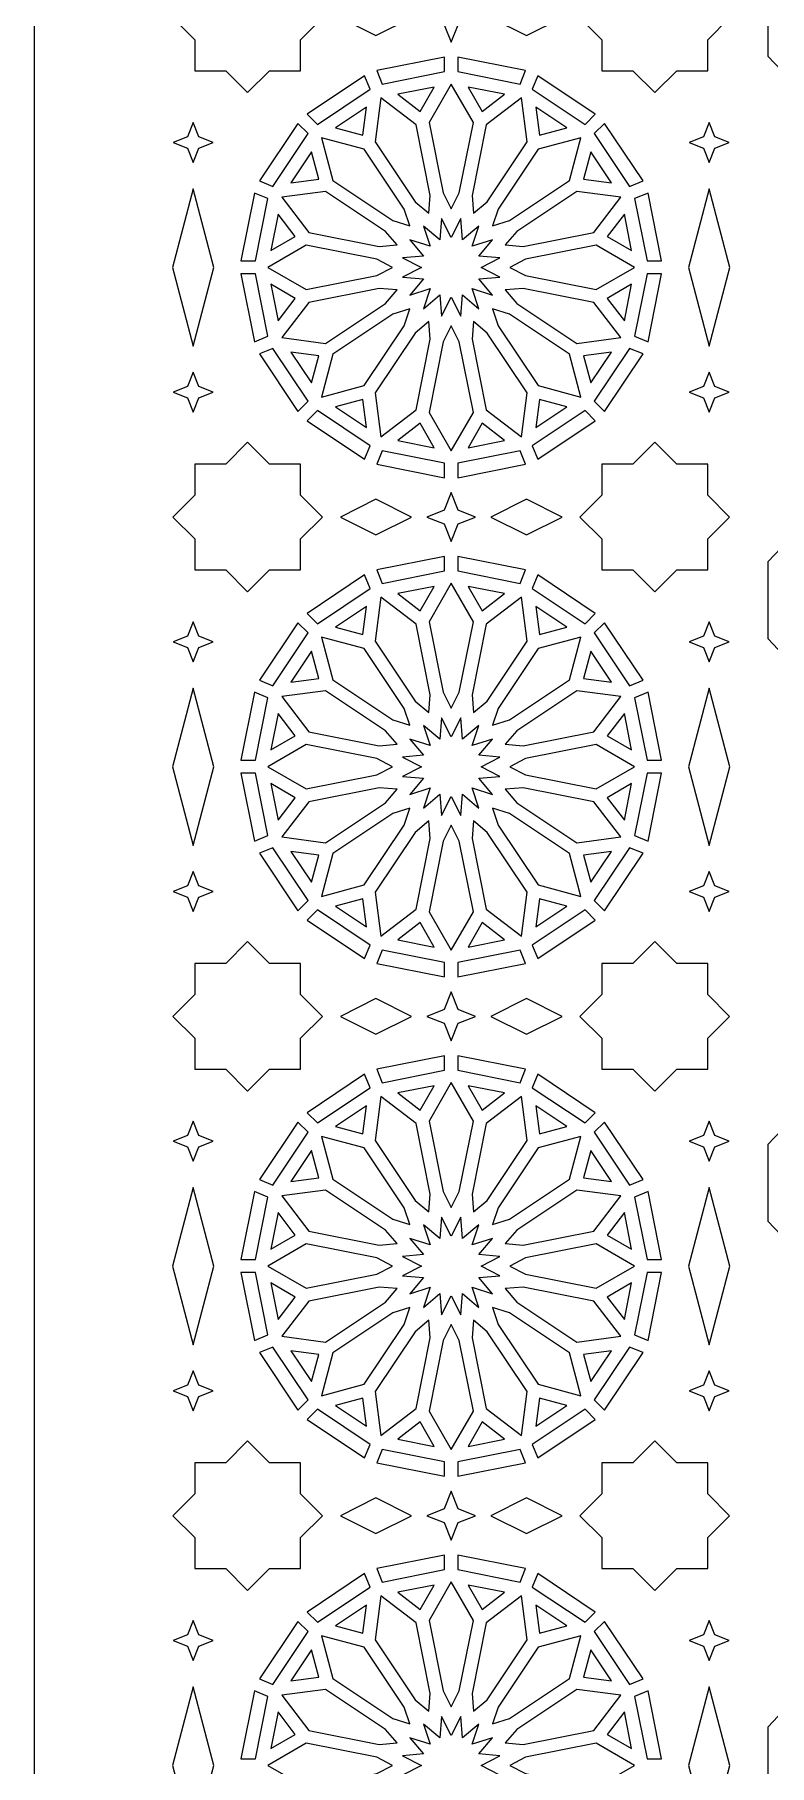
# Model space of a CAD drawing. Header units: millimetres. Extents: x 5 to 1055, y 1035 to 2435.
# Drawn here: x 5 to 181.5, y 1734.9 to 2150.9 of the extents above; entities that cross this region are included whole.
import ezdxf

# ---------------------------------------------------------------- set-up
doc = ezdxf.new("R2010")
doc.units = ezdxf.units.MM
doc.layers.add('CUT', color=1, linetype='CONTINUOUS')

msp = doc.modelspace()

# ---------------------------------------------------------------- linework, layer by layer
at = {"layer": 'CUT'}
for points in [[(1055.15, 2435), (1055.15, 1034.85), (5, 1034.85), (5, 2435)], [(56.165, 2136.941), (61.432, 2142.208), (68.882, 2142.208), (68.882, 2149.658), (74.149, 2154.925), (68.882, 2160.192), (68.882, 2167.642), (61.432, 2167.642), (56.165, 2172.909), (50.898, 2167.642), (43.448, 2167.642), (43.448, 2160.192), (38.181, 2154.925), (43.448, 2149.658), (43.448, 2142.208), (50.898, 2142.208)], [(153.985, 2136.941), (159.252, 2142.208), (166.702, 2142.208), (166.702, 2149.658), (171.969, 2154.925), (166.702, 2160.192), (166.702, 2167.642), (159.252, 2167.642), (153.985, 2172.909), (148.718, 2167.642), (141.268, 2167.642), (141.268, 2160.192), (136.001, 2154.925), (141.268, 2149.658), (141.268, 2142.208), (148.718, 2142.208)], [(181.15, 2145.704), (186.026, 2140.558), (185.793, 2149.207), (194.442, 2148.974), (188.161, 2154.925), (194.442, 2160.876), (185.793, 2160.643), (186.026, 2169.292), (181.15, 2164.146)], [(86.985, 2159.196), (78.443, 2154.925), (86.985, 2150.654), (95.527, 2154.925)], [(105.075, 2149.049), (106.737, 2153.263), (110.951, 2154.925), (106.737, 2156.587), (105.075, 2160.801), (103.413, 2156.587), (99.199, 2154.925), (103.413, 2153.263)], [(123.165, 2159.196), (114.623, 2154.925), (123.165, 2150.654), (131.707, 2154.925)], [(88.526, 2138.996), (103.5, 2141.974), (103.5, 2145.456), (87.193, 2142.211)], [(106.65, 2141.974), (121.624, 2138.996), (122.957, 2142.211), (106.65, 2145.456)], [(72.921, 2129.308), (85.615, 2137.79), (84.283, 2141.006), (70.459, 2131.769)], [(97.622, 2132.394), (101.013, 2138.268), (92.241, 2136.523)], [(105.075, 2109.001), (107.026, 2112.811), (110.402, 2129.776), (105.075, 2139.002), (99.748, 2129.776), (103.124, 2112.811)], [(112.528, 2132.394), (117.909, 2136.523), (109.137, 2138.268)], [(139.691, 2131.769), (125.867, 2141.006), (124.535, 2137.79), (137.229, 2129.308)], [(99.688, 2107.93), (100.033, 2112.197), (96.659, 2129.162), (88.207, 2135.646), (86.817, 2125.085), (96.427, 2110.702)], [(110.462, 2107.93), (113.723, 2110.702), (123.333, 2125.085), (121.943, 2135.646), (113.491, 2129.162), (110.117, 2112.197)], [(43.1, 2120.104), (44.463, 2123.562), (47.921, 2124.925), (44.463, 2126.288), (43.1, 2129.746), (41.737, 2126.288), (38.279, 2124.925), (41.737, 2123.562)], [(77.299, 2128.445), (83.851, 2126.689), (84.736, 2133.415)], [(126.299, 2126.689), (132.851, 2128.445), (125.414, 2133.415)], [(167.05, 2120.104), (168.413, 2123.562), (171.871, 2124.925), (168.413, 2126.288), (167.05, 2129.746), (165.687, 2126.288), (162.229, 2124.925), (165.687, 2123.562)], [(62.21, 2114.385), (70.692, 2127.079), (68.231, 2129.541), (58.994, 2115.717)], [(95.122, 2104.878), (93.808, 2108.953), (84.198, 2123.335), (73.908, 2126.092), (76.665, 2115.802), (91.047, 2106.192)], [(115.028, 2104.878), (119.103, 2106.192), (133.485, 2115.802), (136.242, 2126.092), (125.952, 2123.335), (116.342, 2108.953)], [(151.156, 2115.717), (141.919, 2129.541), (139.458, 2127.079), (147.94, 2114.385)], [(66.585, 2115.264), (73.311, 2116.149), (71.555, 2122.701)], [(136.839, 2116.149), (143.565, 2115.264), (138.595, 2122.701)], [(48.047, 2094.925), (43.1, 2113.829), (38.153, 2094.925), (43.1, 2076.021)], [(92.07, 2100.312), (89.298, 2103.573), (74.915, 2113.183), (64.354, 2111.793), (70.838, 2103.341), (87.803, 2099.967)], [(118.08, 2100.312), (122.347, 2099.967), (139.312, 2103.341), (145.796, 2111.793), (135.235, 2113.183), (120.852, 2103.573)], [(171.997, 2094.925), (167.05, 2113.829), (162.103, 2094.925), (167.05, 2076.021)], [(58.026, 2096.5), (61.004, 2111.474), (57.789, 2112.807), (54.544, 2096.5)], [(155.606, 2096.5), (152.361, 2112.807), (149.146, 2111.474), (152.124, 2096.5)], [(61.732, 2098.987), (67.606, 2102.378), (63.477, 2107.759)], [(107.406, 2083.208), (107.818, 2088.303), (111.713, 2084.992), (110.144, 2089.856), (115.008, 2088.287), (111.697, 2092.182), (116.792, 2092.594), (112.242, 2094.925), (116.792, 2097.256), (111.697, 2097.668), (115.008, 2101.563), (110.144, 2099.994), (111.713, 2104.858), (107.818, 2101.547), (107.406, 2106.642), (105.075, 2102.092), (102.744, 2106.642), (102.332, 2101.547), (98.437, 2104.858), (100.006, 2099.994), (95.142, 2101.563), (98.453, 2097.668), (93.358, 2097.256), (97.908, 2094.925), (93.358, 2092.594), (98.453, 2092.182), (95.142, 2088.287), (100.006, 2089.856), (98.437, 2084.992), (102.332, 2088.303), (102.744, 2083.208), (105.075, 2087.758)], [(142.544, 2102.378), (148.418, 2098.987), (146.673, 2107.759)], [(90.999, 2094.925), (87.189, 2096.876), (70.224, 2100.252), (60.998, 2094.925), (70.224, 2089.598), (87.189, 2092.974)], [(119.151, 2094.925), (122.961, 2092.974), (139.926, 2089.598), (149.152, 2094.925), (139.926, 2100.252), (122.961, 2096.876)], [(61.004, 2078.376), (58.026, 2093.35), (54.544, 2093.35), (57.789, 2077.043)], [(152.361, 2077.043), (155.606, 2093.35), (152.124, 2093.35), (149.146, 2078.376)], [(63.477, 2082.091), (67.606, 2087.472), (61.732, 2090.863)], [(92.07, 2089.538), (87.803, 2089.883), (70.838, 2086.509), (64.354, 2078.057), (74.915, 2076.667), (89.298, 2086.277)], [(120.852, 2086.277), (135.235, 2076.667), (145.796, 2078.057), (139.312, 2086.509), (122.347, 2089.883), (118.08, 2089.538)], [(148.418, 2090.863), (142.544, 2087.472), (146.673, 2082.091)], [(95.122, 2084.972), (91.047, 2083.658), (76.665, 2074.048), (73.908, 2063.758), (84.198, 2066.515), (93.808, 2080.897)], [(115.028, 2084.972), (116.342, 2080.897), (125.952, 2066.515), (136.242, 2063.758), (133.485, 2074.048), (119.103, 2083.658)], [(99.688, 2081.92), (96.427, 2079.148), (86.817, 2064.765), (88.207, 2054.204), (96.659, 2060.688), (100.033, 2077.653)], [(105.075, 2080.849), (103.124, 2077.039), (99.748, 2060.074), (105.075, 2050.848), (110.402, 2060.074), (107.026, 2077.039)], [(110.462, 2081.92), (110.117, 2077.653), (113.491, 2060.688), (121.943, 2054.204), (123.333, 2064.765), (113.723, 2079.148)], [(58.994, 2074.133), (68.231, 2060.309), (70.692, 2062.771), (62.21, 2075.465)], [(71.555, 2067.149), (73.311, 2073.701), (66.585, 2074.586)], [(143.565, 2074.586), (136.839, 2073.701), (138.595, 2067.149)], [(141.919, 2060.309), (151.156, 2074.133), (147.94, 2075.465), (139.458, 2062.771)], [(43.1, 2060.104), (44.463, 2063.562), (47.921, 2064.925), (44.463, 2066.288), (43.1, 2069.746), (41.737, 2066.288), (38.279, 2064.925), (41.737, 2063.562)], [(167.05, 2060.104), (168.413, 2063.562), (171.871, 2064.925), (168.413, 2066.288), (167.05, 2069.746), (165.687, 2066.288), (162.229, 2064.925), (165.687, 2063.562)], [(84.736, 2056.435), (83.851, 2063.161), (77.299, 2061.405)], [(132.851, 2061.405), (126.299, 2063.161), (125.414, 2056.435)], [(70.459, 2058.081), (84.283, 2048.844), (85.615, 2052.06), (72.921, 2060.542)], [(125.867, 2048.844), (139.691, 2058.081), (137.229, 2060.542), (124.535, 2052.06)], [(101.013, 2051.582), (97.622, 2057.456), (92.241, 2053.327)], [(117.909, 2053.327), (112.528, 2057.456), (109.137, 2051.582)], [(56.165, 2016.941), (61.432, 2022.208), (68.882, 2022.208), (68.882, 2029.658), (74.149, 2034.925), (68.882, 2040.192), (68.882, 2047.642), (61.432, 2047.642), (56.165, 2052.909), (50.898, 2047.642), (43.448, 2047.642), (43.448, 2040.192), (38.181, 2034.925), (43.448, 2029.658), (43.448, 2022.208), (50.898, 2022.208)], [(87.193, 2047.639), (103.5, 2044.394), (103.5, 2047.876), (88.526, 2050.854)], [(106.65, 2044.394), (122.957, 2047.639), (121.624, 2050.854), (106.65, 2047.876)], [(153.985, 2016.941), (159.252, 2022.208), (166.702, 2022.208), (166.702, 2029.658), (171.969, 2034.925), (166.702, 2040.192), (166.702, 2047.642), (159.252, 2047.642), (153.985, 2052.909), (148.718, 2047.642), (141.268, 2047.642), (141.268, 2040.192), (136.001, 2034.925), (141.268, 2029.658), (141.268, 2022.208), (148.718, 2022.208)], [(86.985, 2039.196), (78.443, 2034.925), (86.985, 2030.654), (95.527, 2034.925)], [(105.075, 2029.049), (106.737, 2033.263), (110.951, 2034.925), (106.737, 2036.587), (105.075, 2040.801), (103.413, 2036.587), (99.199, 2034.925), (103.413, 2033.263)], [(123.165, 2039.196), (114.623, 2034.925), (123.165, 2030.654), (131.707, 2034.925)], [(181.15, 2005.704), (186.026, 2000.558), (185.793, 2009.207), (194.442, 2008.974), (188.161, 2014.925), (194.442, 2020.876), (185.793, 2020.643), (186.026, 2029.292), (181.15, 2024.146)], [(88.526, 2018.996), (103.5, 2021.974), (103.5, 2025.456), (87.193, 2022.211)], [(106.65, 2021.974), (121.624, 2018.996), (122.957, 2022.211), (106.65, 2025.456)], [(72.921, 2009.308), (85.615, 2017.79), (84.283, 2021.006), (70.459, 2011.769)], [(97.622, 2012.394), (101.013, 2018.268), (92.241, 2016.523)], [(105.075, 1989.001), (107.026, 1992.811), (110.402, 2009.776), (105.075, 2019.002), (99.748, 2009.776), (103.124, 1992.811)], [(112.528, 2012.394), (117.909, 2016.523), (109.137, 2018.268)], [(139.691, 2011.769), (125.867, 2021.006), (124.535, 2017.79), (137.229, 2009.308)], [(77.299, 2008.445), (83.851, 2006.689), (84.736, 2013.415)], [(99.688, 1987.93), (100.033, 1992.197), (96.659, 2009.162), (88.207, 2015.646), (86.817, 2005.085), (96.427, 1990.702)], [(110.462, 1987.93), (113.723, 1990.702), (123.333, 2005.085), (121.943, 2015.646), (113.491, 2009.162), (110.117, 1992.197)], [(126.299, 2006.689), (132.851, 2008.445), (125.414, 2013.415)], [(43.1, 2000.104), (44.463, 2003.562), (47.921, 2004.925), (44.463, 2006.288), (43.1, 2009.746), (41.737, 2006.288), (38.279, 2004.925), (41.737, 2003.562)], [(62.21, 1994.385), (70.692, 2007.079), (68.231, 2009.541), (58.994, 1995.717)], [(151.156, 1995.717), (141.919, 2009.541), (139.458, 2007.079), (147.94, 1994.385)], [(167.05, 2000.104), (168.413, 2003.562), (171.871, 2004.925), (168.413, 2006.288), (167.05, 2009.746), (165.687, 2006.288), (162.229, 2004.925), (165.687, 2003.562)], [(95.122, 1984.878), (93.808, 1988.953), (84.198, 2003.335), (73.908, 2006.092), (76.665, 1995.802), (91.047, 1986.192)], [(115.028, 1984.878), (119.103, 1986.192), (133.485, 1995.802), (136.242, 2006.092), (125.952, 2003.335), (116.342, 1988.953)], [(66.585, 1995.264), (73.311, 1996.149), (71.555, 2002.701)], [(136.839, 1996.149), (143.565, 1995.264), (138.595, 2002.701)], [(48.047, 1974.925), (43.1, 1993.829), (38.153, 1974.925), (43.1, 1956.021)], [(58.026, 1976.5), (61.004, 1991.474), (57.789, 1992.807), (54.544, 1976.5)], [(92.07, 1980.312), (89.298, 1983.573), (74.915, 1993.183), (64.354, 1991.793), (70.838, 1983.341), (87.803, 1979.967)], [(118.08, 1980.312), (122.347, 1979.967), (139.312, 1983.341), (145.796, 1991.793), (135.235, 1993.183), (120.852, 1983.573)], [(155.606, 1976.5), (152.361, 1992.807), (149.146, 1991.474), (152.124, 1976.5)], [(171.997, 1974.925), (167.05, 1993.829), (162.103, 1974.925), (167.05, 1956.021)], [(61.732, 1978.987), (67.606, 1982.378), (63.477, 1987.759)], [(107.406, 1963.208), (107.818, 1968.303), (111.713, 1964.992), (110.144, 1969.856), (115.008, 1968.287), (111.697, 1972.182), (116.792, 1972.594), (112.242, 1974.925), (116.792, 1977.256), (111.697, 1977.668), (115.008, 1981.563), (110.144, 1979.994), (111.713, 1984.858), (107.818, 1981.547), (107.406, 1986.642), (105.075, 1982.092), (102.744, 1986.642), (102.332, 1981.547), (98.437, 1984.858), (100.006, 1979.994), (95.142, 1981.563), (98.453, 1977.668), (93.358, 1977.256), (97.908, 1974.925), (93.358, 1972.594), (98.453, 1972.182), (95.142, 1968.287), (100.006, 1969.856), (98.437, 1964.992), (102.332, 1968.303), (102.744, 1963.208), (105.075, 1967.758)], [(142.544, 1982.378), (148.418, 1978.987), (146.673, 1987.759)], [(90.999, 1974.925), (87.189, 1976.876), (70.224, 1980.252), (60.998, 1974.925), (70.224, 1969.598), (87.189, 1972.974)], [(119.151, 1974.925), (122.961, 1972.974), (139.926, 1969.598), (149.152, 1974.925), (139.926, 1980.252), (122.961, 1976.876)], [(61.004, 1958.376), (58.026, 1973.35), (54.544, 1973.35), (57.789, 1957.043)], [(152.361, 1957.043), (155.606, 1973.35), (152.124, 1973.35), (149.146, 1958.376)], [(63.477, 1962.091), (67.606, 1967.472), (61.732, 1970.863)], [(92.07, 1969.538), (87.803, 1969.883), (70.838, 1966.509), (64.354, 1958.057), (74.915, 1956.667), (89.298, 1966.277)], [(120.852, 1966.277), (135.235, 1956.667), (145.796, 1958.057), (139.312, 1966.509), (122.347, 1969.883), (118.08, 1969.538)], [(148.418, 1970.863), (142.544, 1967.472), (146.673, 1962.091)], [(95.122, 1964.972), (91.047, 1963.658), (76.665, 1954.048), (73.908, 1943.758), (84.198, 1946.515), (93.808, 1960.897)], [(115.028, 1964.972), (116.342, 1960.897), (125.952, 1946.515), (136.242, 1943.758), (133.485, 1954.048), (119.103, 1963.658)], [(99.688, 1961.92), (96.427, 1959.148), (86.817, 1944.765), (88.207, 1934.204), (96.659, 1940.688), (100.033, 1957.653)], [(105.075, 1960.849), (103.124, 1957.039), (99.748, 1940.074), (105.075, 1930.848), (110.402, 1940.074), (107.026, 1957.039)], [(110.462, 1961.92), (110.117, 1957.653), (113.491, 1940.688), (121.943, 1934.204), (123.333, 1944.765), (113.723, 1959.148)], [(58.994, 1954.133), (68.231, 1940.309), (70.692, 1942.771), (62.21, 1955.465)], [(141.919, 1940.309), (151.156, 1954.133), (147.94, 1955.465), (139.458, 1942.771)], [(71.555, 1947.149), (73.311, 1953.701), (66.585, 1954.586)], [(143.565, 1954.586), (136.839, 1953.701), (138.595, 1947.149)], [(43.1, 1940.104), (44.463, 1943.562), (47.921, 1944.925), (44.463, 1946.288), (43.1, 1949.746), (41.737, 1946.288), (38.279, 1944.925), (41.737, 1943.562)], [(167.05, 1940.104), (168.413, 1943.562), (171.871, 1944.925), (168.413, 1946.288), (167.05, 1949.746), (165.687, 1946.288), (162.229, 1944.925), (165.687, 1943.562)], [(84.736, 1936.435), (83.851, 1943.161), (77.299, 1941.405)], [(132.851, 1941.405), (126.299, 1943.161), (125.414, 1936.435)], [(70.459, 1938.081), (84.283, 1928.844), (85.615, 1932.06), (72.921, 1940.542)], [(125.867, 1928.844), (139.691, 1938.081), (137.229, 1940.542), (124.535, 1932.06)], [(101.013, 1931.582), (97.622, 1937.456), (92.241, 1933.327)], [(117.909, 1933.327), (112.528, 1937.456), (109.137, 1931.582)], [(56.165, 1896.941), (61.432, 1902.208), (68.882, 1902.208), (68.882, 1909.658), (74.149, 1914.925), (68.882, 1920.192), (68.882, 1927.642), (61.432, 1927.642), (56.165, 1932.909), (50.898, 1927.642), (43.448, 1927.642), (43.448, 1920.192), (38.181, 1914.925), (43.448, 1909.658), (43.448, 1902.208), (50.898, 1902.208)], [(87.193, 1927.639), (103.5, 1924.394), (103.5, 1927.876), (88.526, 1930.854)], [(106.65, 1924.394), (122.957, 1927.639), (121.624, 1930.854), (106.65, 1927.876)], [(153.985, 1896.941), (159.252, 1902.208), (166.702, 1902.208), (166.702, 1909.658), (171.969, 1914.925), (166.702, 1920.192), (166.702, 1927.642), (159.252, 1927.642), (153.985, 1932.909), (148.718, 1927.642), (141.268, 1927.642), (141.268, 1920.192), (136.001, 1914.925), (141.268, 1909.658), (141.268, 1902.208), (148.718, 1902.208)], [(86.985, 1919.196), (78.443, 1914.925), (86.985, 1910.654), (95.527, 1914.925)], [(105.075, 1909.049), (106.737, 1913.263), (110.951, 1914.925), (106.737, 1916.587), (105.075, 1920.801), (103.413, 1916.587), (99.199, 1914.925), (103.413, 1913.263)], [(123.165, 1919.196), (114.623, 1914.925), (123.165, 1910.654), (131.707, 1914.925)], [(88.526, 1898.996), (103.5, 1901.974), (103.5, 1905.456), (87.193, 1902.211)], [(106.65, 1901.974), (121.624, 1898.996), (122.957, 1902.211), (106.65, 1905.456)], [(72.921, 1889.308), (85.615, 1897.79), (84.283, 1901.006), (70.459, 1891.769)], [(139.691, 1891.769), (125.867, 1901.006), (124.535, 1897.79), (137.229, 1889.308)], [(97.622, 1892.394), (101.013, 1898.268), (92.241, 1896.523)], [(105.075, 1869.001), (107.026, 1872.811), (110.402, 1889.776), (105.075, 1899.002), (99.748, 1889.776), (103.124, 1872.811)], [(112.528, 1892.394), (117.909, 1896.523), (109.137, 1898.268)], [(77.299, 1888.445), (83.851, 1886.689), (84.736, 1893.415)], [(99.688, 1867.93), (100.033, 1872.197), (96.659, 1889.162), (88.207, 1895.646), (86.817, 1885.085), (96.427, 1870.702)], [(110.462, 1867.93), (113.723, 1870.702), (123.333, 1885.085), (121.943, 1895.646), (113.491, 1889.162), (110.117, 1872.197)], [(126.299, 1886.689), (132.851, 1888.445), (125.414, 1893.415)], [(43.1, 1880.104), (44.463, 1883.562), (47.921, 1884.925), (44.463, 1886.288), (43.1, 1889.746), (41.737, 1886.288), (38.279, 1884.925), (41.737, 1883.562)], [(62.21, 1874.385), (70.692, 1887.079), (68.231, 1889.541), (58.994, 1875.717)], [(151.156, 1875.717), (141.919, 1889.541), (139.458, 1887.079), (147.94, 1874.385)], [(167.05, 1880.104), (168.413, 1883.562), (171.871, 1884.925), (168.413, 1886.288), (167.05, 1889.746), (165.687, 1886.288), (162.229, 1884.925), (165.687, 1883.562)], [(181.15, 1865.704), (186.026, 1860.558), (185.793, 1869.207), (194.442, 1868.974), (188.161, 1874.925), (194.442, 1880.876), (185.793, 1880.643), (186.026, 1889.292), (181.15, 1884.146)], [(95.122, 1864.878), (93.808, 1868.953), (84.198, 1883.335), (73.908, 1886.092), (76.665, 1875.802), (91.047, 1866.192)], [(115.028, 1864.878), (119.103, 1866.192), (133.485, 1875.802), (136.242, 1886.092), (125.952, 1883.335), (116.342, 1868.953)], [(66.585, 1875.264), (73.311, 1876.149), (71.555, 1882.701)], [(136.839, 1876.149), (143.565, 1875.264), (138.595, 1882.701)], [(48.047, 1854.925), (43.1, 1873.829), (38.153, 1854.925), (43.1, 1836.021)], [(58.026, 1856.5), (61.004, 1871.474), (57.789, 1872.807), (54.544, 1856.5)], [(92.07, 1860.312), (89.298, 1863.573), (74.915, 1873.183), (64.354, 1871.793), (70.838, 1863.341), (87.803, 1859.967)], [(118.08, 1860.312), (122.347, 1859.967), (139.312, 1863.341), (145.796, 1871.793), (135.235, 1873.183), (120.852, 1863.573)], [(155.606, 1856.5), (152.361, 1872.807), (149.146, 1871.474), (152.124, 1856.5)], [(171.997, 1854.925), (167.05, 1873.829), (162.103, 1854.925), (167.05, 1836.021)], [(61.732, 1858.987), (67.606, 1862.378), (63.477, 1867.759)], [(142.544, 1862.378), (148.418, 1858.987), (146.673, 1867.759)], [(107.406, 1843.208), (107.818, 1848.303), (111.713, 1844.992), (110.144, 1849.856), (115.008, 1848.287), (111.697, 1852.182), (116.792, 1852.594), (112.242, 1854.925), (116.792, 1857.256), (111.697, 1857.668), (115.008, 1861.563), (110.144, 1859.994), (111.713, 1864.858), (107.818, 1861.547), (107.406, 1866.642), (105.075, 1862.092), (102.744, 1866.642), (102.332, 1861.547), (98.437, 1864.858), (100.006, 1859.994), (95.142, 1861.563), (98.453, 1857.668), (93.358, 1857.256), (97.908, 1854.925), (93.358, 1852.594), (98.453, 1852.182), (95.142, 1848.287), (100.006, 1849.856), (98.437, 1844.992), (102.332, 1848.303), (102.744, 1843.208), (105.075, 1847.758)], [(90.999, 1854.925), (87.189, 1856.876), (70.224, 1860.252), (60.998, 1854.925), (70.224, 1849.598), (87.189, 1852.974)], [(119.151, 1854.925), (122.961, 1852.974), (139.926, 1849.598), (149.152, 1854.925), (139.926, 1860.252), (122.961, 1856.876)], [(61.004, 1838.376), (58.026, 1853.35), (54.544, 1853.35), (57.789, 1837.043)], [(152.361, 1837.043), (155.606, 1853.35), (152.124, 1853.35), (149.146, 1838.376)], [(63.477, 1842.091), (67.606, 1847.472), (61.732, 1850.863)], [(92.07, 1849.538), (87.803, 1849.883), (70.838, 1846.509), (64.354, 1838.057), (74.915, 1836.667), (89.298, 1846.277)], [(120.852, 1846.277), (135.235, 1836.667), (145.796, 1838.057), (139.312, 1846.509), (122.347, 1849.883), (118.08, 1849.538)], [(148.418, 1850.863), (142.544, 1847.472), (146.673, 1842.091)], [(95.122, 1844.972), (91.047, 1843.658), (76.665, 1834.048), (73.908, 1823.758), (84.198, 1826.515), (93.808, 1840.897)], [(115.028, 1844.972), (116.342, 1840.897), (125.952, 1826.515), (136.242, 1823.758), (133.485, 1834.048), (119.103, 1843.658)], [(99.688, 1841.92), (96.427, 1839.148), (86.817, 1824.765), (88.207, 1814.204), (96.659, 1820.688), (100.033, 1837.653)], [(105.075, 1840.849), (103.124, 1837.039), (99.748, 1820.074), (105.075, 1810.848), (110.402, 1820.074), (107.026, 1837.039)], [(110.462, 1841.92), (110.117, 1837.653), (113.491, 1820.688), (121.943, 1814.204), (123.333, 1824.765), (113.723, 1839.148)], [(58.994, 1834.133), (68.231, 1820.309), (70.692, 1822.771), (62.21, 1835.465)], [(71.555, 1827.149), (73.311, 1833.701), (66.585, 1834.586)], [(143.565, 1834.586), (136.839, 1833.701), (138.595, 1827.149)], [(141.919, 1820.309), (151.156, 1834.133), (147.94, 1835.465), (139.458, 1822.771)], [(43.1, 1820.104), (44.463, 1823.562), (47.921, 1824.925), (44.463, 1826.288), (43.1, 1829.746), (41.737, 1826.288), (38.279, 1824.925), (41.737, 1823.562)], [(167.05, 1820.104), (168.413, 1823.562), (171.871, 1824.925), (168.413, 1826.288), (167.05, 1829.746), (165.687, 1826.288), (162.229, 1824.925), (165.687, 1823.562)], [(84.736, 1816.435), (83.851, 1823.161), (77.299, 1821.405)], [(132.851, 1821.405), (126.299, 1823.161), (125.414, 1816.435)], [(70.459, 1818.081), (84.283, 1808.844), (85.615, 1812.06), (72.921, 1820.542)], [(125.867, 1808.844), (139.691, 1818.081), (137.229, 1820.542), (124.535, 1812.06)], [(101.013, 1811.582), (97.622, 1817.456), (92.241, 1813.327)], [(117.909, 1813.327), (112.528, 1817.456), (109.137, 1811.582)], [(56.165, 1776.941), (61.432, 1782.208), (68.882, 1782.208), (68.882, 1789.658), (74.149, 1794.925), (68.882, 1800.192), (68.882, 1807.642), (61.432, 1807.642), (56.165, 1812.909), (50.898, 1807.642), (43.448, 1807.642), (43.448, 1800.192), (38.181, 1794.925), (43.448, 1789.658), (43.448, 1782.208), (50.898, 1782.208)], [(87.193, 1807.639), (103.5, 1804.394), (103.5, 1807.876), (88.526, 1810.854)], [(106.65, 1804.394), (122.957, 1807.639), (121.624, 1810.854), (106.65, 1807.876)], [(153.985, 1776.941), (159.252, 1782.208), (166.702, 1782.208), (166.702, 1789.658), (171.969, 1794.925), (166.702, 1800.192), (166.702, 1807.642), (159.252, 1807.642), (153.985, 1812.909), (148.718, 1807.642), (141.268, 1807.642), (141.268, 1800.192), (136.001, 1794.925), (141.268, 1789.658), (141.268, 1782.208), (148.718, 1782.208)], [(86.985, 1799.196), (78.443, 1794.925), (86.985, 1790.654), (95.527, 1794.925)], [(105.075, 1789.049), (106.737, 1793.263), (110.951, 1794.925), (106.737, 1796.587), (105.075, 1800.801), (103.413, 1796.587), (99.199, 1794.925), (103.413, 1793.263)], [(123.165, 1799.196), (114.623, 1794.925), (123.165, 1790.654), (131.707, 1794.925)], [(88.526, 1778.996), (103.5, 1781.974), (103.5, 1785.456), (87.193, 1782.211)], [(106.65, 1781.974), (121.624, 1778.996), (122.957, 1782.211), (106.65, 1785.456)], [(72.921, 1769.308), (85.615, 1777.79), (84.283, 1781.006), (70.459, 1771.769)], [(139.691, 1771.769), (125.867, 1781.006), (124.535, 1777.79), (137.229, 1769.308)], [(97.622, 1772.394), (101.013, 1778.268), (92.241, 1776.523)], [(105.075, 1749.001), (107.026, 1752.811), (110.402, 1769.776), (105.075, 1779.002), (99.748, 1769.776), (103.124, 1752.811)], [(112.528, 1772.394), (117.909, 1776.523), (109.137, 1778.268)], [(77.299, 1768.445), (83.851, 1766.689), (84.736, 1773.415)], [(99.688, 1747.93), (100.033, 1752.197), (96.659, 1769.162), (88.207, 1775.646), (86.817, 1765.085), (96.427, 1750.702)], [(110.462, 1747.93), (113.723, 1750.702), (123.333, 1765.085), (121.943, 1775.646), (113.491, 1769.162), (110.117, 1752.197)], [(126.299, 1766.689), (132.851, 1768.445), (125.414, 1773.415)], [(43.1, 1760.104), (44.463, 1763.562), (47.921, 1764.925), (44.463, 1766.288), (43.1, 1769.746), (41.737, 1766.288), (38.279, 1764.925), (41.737, 1763.562)], [(62.21, 1754.385), (70.692, 1767.079), (68.231, 1769.541), (58.994, 1755.717)], [(151.156, 1755.717), (141.919, 1769.541), (139.458, 1767.079), (147.94, 1754.385)], [(167.05, 1760.104), (168.413, 1763.562), (171.871, 1764.925), (168.413, 1766.288), (167.05, 1769.746), (165.687, 1766.288), (162.229, 1764.925), (165.687, 1763.562)], [(95.122, 1744.878), (93.808, 1748.953), (84.198, 1763.335), (73.908, 1766.092), (76.665, 1755.802), (91.047, 1746.192)], [(115.028, 1744.878), (119.103, 1746.192), (133.485, 1755.802), (136.242, 1766.092), (125.952, 1763.335), (116.342, 1748.953)], [(66.585, 1755.264), (73.311, 1756.149), (71.555, 1762.701)], [(136.839, 1756.149), (143.565, 1755.264), (138.595, 1762.701)], [(43.1, 1753.829), (38.153, 1734.925), (43.1, 1716.021), (48.047, 1734.925)], [(58.026, 1736.5), (61.004, 1751.474), (57.789, 1752.807), (54.544, 1736.5)], [(92.07, 1740.312), (89.298, 1743.573), (74.915, 1753.183), (64.354, 1751.793), (70.838, 1743.341), (87.803, 1739.967)], [(118.08, 1740.312), (122.347, 1739.967), (139.312, 1743.341), (145.796, 1751.793), (135.235, 1753.183), (120.852, 1743.573)], [(155.606, 1736.5), (152.361, 1752.807), (149.146, 1751.474), (152.124, 1736.5)], [(167.05, 1753.829), (162.103, 1734.925), (167.05, 1716.021), (171.997, 1734.925)], [(61.732, 1738.987), (67.606, 1742.378), (63.477, 1747.759)], [(142.544, 1742.378), (148.418, 1738.987), (146.673, 1747.759)], [(181.15, 1725.704), (186.026, 1720.558), (185.793, 1729.207), (194.442, 1728.974), (188.161, 1734.925), (194.442, 1740.876), (185.793, 1740.643), (186.026, 1749.292), (181.15, 1744.146)], [(87.189, 1736.876), (70.224, 1740.252), (60.998, 1734.925), (70.224, 1729.598), (87.189, 1732.974), (90.999, 1734.925)], [(122.961, 1732.974), (139.926, 1729.598), (149.152, 1734.925), (139.926, 1740.252), (122.961, 1736.876), (119.151, 1734.925)]]:
    msp.add_lwpolyline(points, close=True, dxfattribs=at)
msp.add_lwpolyline([(116.792, 1732.594), (112.242, 1734.925), (116.792, 1737.256), (111.697, 1737.668), (115.008, 1741.563), (110.144, 1739.994), (111.713, 1744.858), (107.818, 1741.547), (107.406, 1746.642), (105.075, 1742.092), (102.744, 1746.642), (102.332, 1741.547), (98.437, 1744.858), (100.006, 1739.994), (95.142, 1741.563), (98.453, 1737.668), (93.358, 1737.256), (97.908, 1734.925), (93.358, 1732.594)], dxfattribs=at)

doc.saveas('drawing.dxf')
